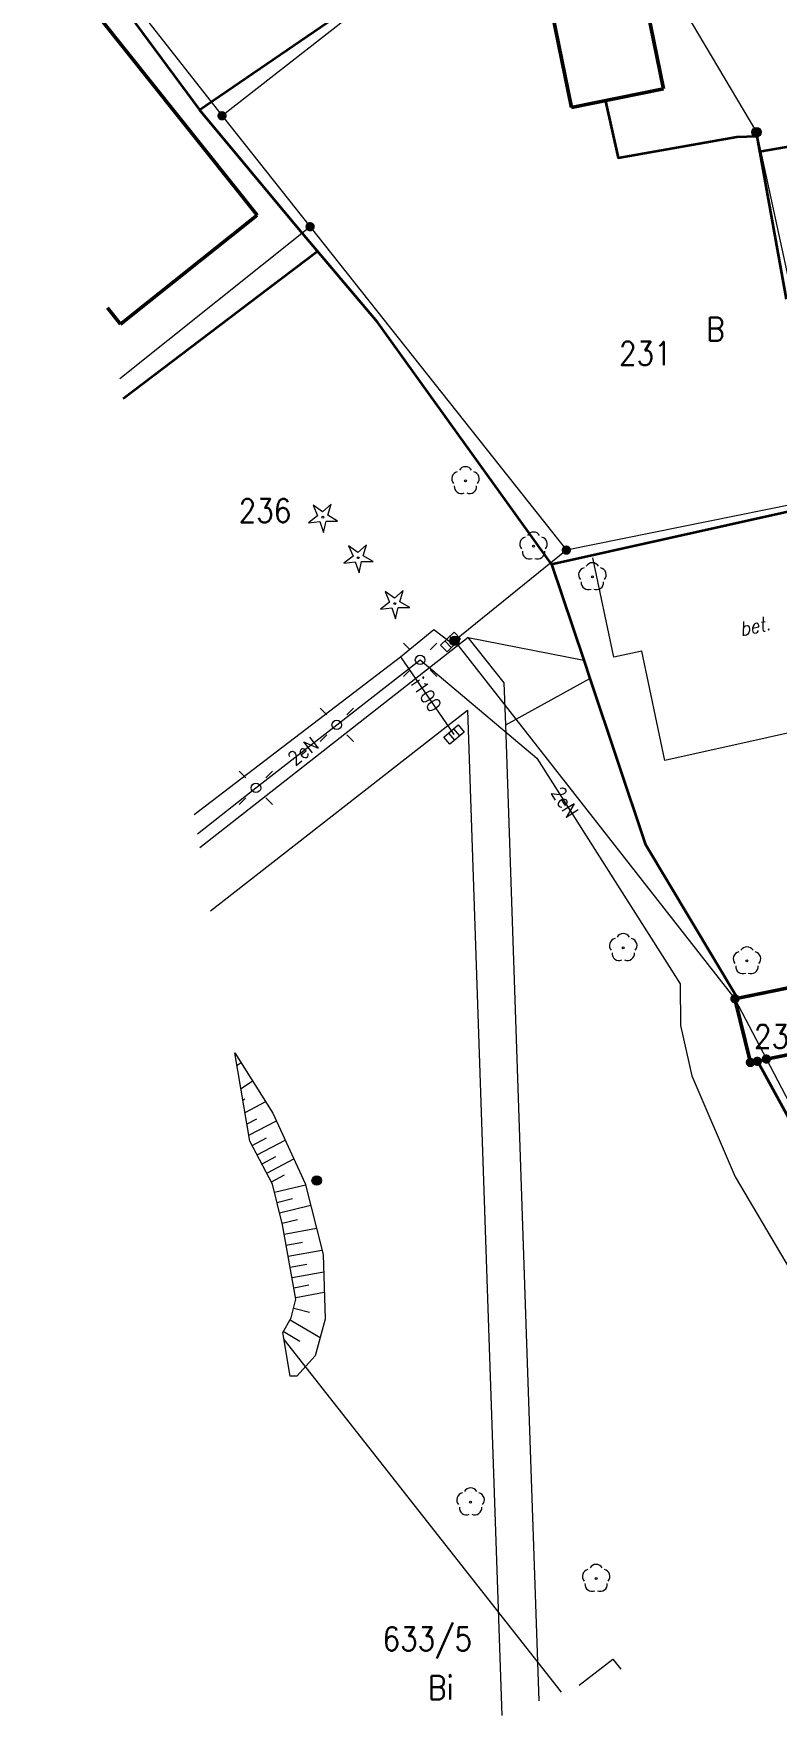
# Model space of a CAD drawing. Header units: metres. Extents: x 6548154 to 6548408, y 5572968 to 5573189.
# Drawn here: x 6548163 to 6548202.4, y 5572967.9 to 5573057.2 of the extents above; entities that cross this region are included whole.
import ezdxf
from ezdxf.enums import TextEntityAlignment as Align

# ---------------------------------------------------------------- set-up
doc = ezdxf.new("R2010")
doc.units = ezdxf.units.M
doc.header["$MEASUREMENT"] = 0
for name, color, linetype, lineweight in [('BUBZ - Skarpa nieumocniona', 7, 'Continuous', 15), ('BUBZ - Skarpa nieumocniona - wypełnienie', 7, 'Continuous', 15), ('EGBB01 - Budynek', 7, 'Continuous', 15), ('EGBD - Działka ewidencyjna', 7, 'Continuous', 15), ('EGBD_O - Działka ewidencyjna', 7, 'Continuous', 15), ('EGBP04 - Punkt graniczny niestabilizowany dokładny', 7, 'Continuous', 15), ('EGBP04 - Punkt graniczny stabilizowany trwale dokładny', 7, 'Continuous', 15), ('EGBU_O - Użytek gruntowy', 7, 'Continuous', 15), ('KTCR - Alejka', 7, 'Continuous', 15), ('KTCR - Chodnik', 7, 'Continuous', 15), ('KTJZ - Jezdnia', 7, 'Continuous', 15), ('KTOK - Ogrodzenie trwałe', 7, 'Continuous', 15), ('OBOP01 - Drzewo iglaste', 7, 'Continuous', 15), ('OBOP02 - Drzewo liściaste', 7, 'Continuous', 15), ('SUPE - Przewód elektroenergetyczny', 7, 'Continuous', 15), ('SUPE_O - Przewód elektroenergetyczny - opis', 7, 'Continuous', 15), ('SUPI - Przewód inny', 7, 'Continuous', 15), ('SUPI_O - Przewód inny - opis', 7, 'Continuous', 15), ('SUPW - Przewód wodociągowy', 7, 'Continuous', 15), ('SUSM01 - Latarnia', 7, 'Continuous', 15), ('SUSM04_E - Słup', 7, 'Continuous', 15), ('SUUS05 - Kratka ściekowa', 7, 'Continuous', 15), ('SUUS22_K - Właz okrągły', 7, 'Continuous', 15)]:
    doc.layers.add(name, color=color, linetype=linetype, lineweight=lineweight)
doc.styles.get("Standard").update_dxf_attribs({"font": 'txt.shx', "width": 0.75})

# ---------------------------------------------------------------- blocks, each defined once
blk = doc.blocks.new('EGBP04_03')
at = {"layer": 'EGBP04 - Punkt graniczny niestabilizowany dokładny', "linetype": 'Continuous', "lineweight": 15}
h = blk.add_hatch(color=7, dxfattribs=at)
edge = h.paths.add_edge_path()
edge.add_arc((0, 0), 0.5, 0, 360)
h = blk.add_hatch(color=96, dxfattribs=at)
edge = h.paths.add_edge_path()
edge.add_arc((0, 0), 0.09, 0, 360)
blk = doc.blocks.new('EGBP04_02')
at = {"layer": 'EGBP04 - Punkt graniczny stabilizowany trwale dokładny', "linetype": 'Continuous', "lineweight": 18}
h = blk.add_hatch(color=7, dxfattribs=at)
edge = h.paths.add_edge_path()
edge.add_arc((0, 0), 0.5, 0, 360)
at = {"layer": 'EGBP04 - Punkt graniczny stabilizowany trwale dokładny', "color": 96, "linetype": 'Continuous', "lineweight": 18}
blk.add_circle((0, 0), 0.5, dxfattribs=at)
blk = doc.blocks.new('SUSM04_E')
at = {"layer": 'SUSM04_E - Słup', "color": 7, "linetype": 'Continuous', "lineweight": 18}
blk.add_circle((0, 0), 0.5, dxfattribs=at)
blk = doc.blocks.new('OBOP02_01')
at = {"layer": 'OBOP02 - Drzewo liściaste', "color": 96, "linetype": 'Continuous', "lineweight": 18}
blk.add_circle((0, 0), 0.1, dxfattribs=at)
for centre, start, end in [((-0.713292, 0.231763), 102.14713, 221.85287), ((0, 0.75), 30.14713, 149.85287), ((0.713292, 0.231763), 318.14713, 77.85287), ((-0.440839, -0.606763), 174.14713, 293.85287), ((0.440839, -0.606763), 246.14713, 5.85287)]:
    blk.add_arc(centre, 0.75, start, end, dxfattribs=at)
blk = doc.blocks.new('SUSM01')
at = {"layer": 'SUSM01 - Latarnia', "color": 7, "linetype": 'Continuous', "lineweight": 18}
for p, q in [((-1.767767, 1.767767), (-1.06066, 1.06066)), ((1.06066, 1.06066), (1.767767, 1.767767)), ((-1.767767, -1.767767), (-1.06066, -1.06066)), ((1.06066, -1.06066), (1.767767, -1.767767))]:
    blk.add_line(p, q, dxfattribs=at)
blk.add_circle((0, 0), 0.5, dxfattribs=at)
blk = doc.blocks.new('OBOP01_01')
at = {"layer": 'OBOP01 - Drzewo iglaste', "color": 96, "linetype": 'Continuous', "lineweight": 18, "flags": 128}
blk.add_lwpolyline([(0.884136, 1.380501), (-0.030797, 0.563971), (-1.031722, 1.272469), (-0.550182, 0.144665), (-1.525693, -0.598437), (-0.307362, -0.458824), (0.088436, -1.619499), (0.354882, -0.422491), (1.581168, -0.415753), (0.525277, 0.207879), (0.884136, 1.380501)], close=True, dxfattribs=at)
at = {"layer": 'OBOP01 - Drzewo iglaste', "color": 96, "linetype": 'Continuous', "lineweight": 18}
blk.add_circle((0, 0), 0.1, dxfattribs=at)
blk = doc.blocks.new('SUUS05')
at = {"layer": 'SUUS05 - Kratka ściekowa', "color": 7, "linetype": 'Continuous', "lineweight": 18, "flags": 128}
blk.add_lwpolyline([(1, 0.5), (1, -0.5), (-1, -0.5), (-1, 0.5), (1, 0.5)], close=True, dxfattribs=at)
for points in [[(-0.35, 0.5), (-0.35, -0.5)], [(0.35, 0.5), (0.35, -0.5)]]:
    blk.add_lwpolyline(points, dxfattribs=at)
blk = doc.blocks.new('SUUS22_01')
at = {"layer": 'SUUS22_K - Właz okrągły', "linetype": 'Continuous', "lineweight": 18}
h = blk.add_hatch(color=7, dxfattribs=at)
edge = h.paths.add_edge_path()
edge.add_arc((0, 0), 0.5, 0, 360)
at = {"layer": 'SUUS22_K - Właz okrągły', "color": 7, "linetype": 'Continuous', "lineweight": 18}
blk.add_circle((0, 0), 0.5, dxfattribs=at)

msp = doc.modelspace()

# ---------------------------------------------------------------- linework, layer by layer
at = {"layer": 'BUBZ - Skarpa nieumocniona', "color": 7, "linetype": 'Continuous', "lineweight": 18, "flags": 128}
msp.add_lwpolyline([(6548175.71, 5572999.89), (6548177.41, 5572996.16), (6548178.37, 5572992.39), (6548178.48, 5572988.95), (6548177.95, 5572987), (6548176.97, 5572985.92), (6548176.62, 5572985.93), (6548176.23, 5572988.25), (6548176.68, 5572989.02), (6548176.93, 5572990.02), (6548176.21, 5572993.95), (6548175.69, 5572996.12), (6548174.49, 5572998.4), (6548173.69, 5573003.09), (6548175.71, 5572999.89)], close=True, dxfattribs=at)
at = {"layer": 'BUBZ - Skarpa nieumocniona - wypełnienie', "color": 7, "linetype": 'Continuous', "lineweight": 18}
for p, q in [((6548173.805, 5573002.429), (6548174.02, 5573002.57)), ((6548174.015, 5573001.198), (6548174.63, 5573001.6)), ((6548174.119, 5573000.585), (6548174.22, 5573000.65)), ((6548174.233, 5572999.922), (6548175.33, 5573000.5)), ((6548174.336, 5572999.315), (6548174.86, 5572999.59)), ((6548174.439, 5572998.716), (6548175.9, 5572999.48)), ((6548174.61, 5572998.17), (6548175.37, 5572998.57)), ((6548174.87, 5572997.68), (6548176.36, 5572998.46)), ((6548175.13, 5572997.19), (6548175.86, 5572997.58)), ((6548175.38, 5572996.71), (6548176.81, 5572997.47)), ((6548175.63, 5572996.24), (6548176.33, 5572996.61)), ((6548175.79, 5572995.7), (6548177.43, 5572996.09)), ((6548175.92, 5572995.15), (6548176.74, 5572995.35)), ((6548176.05, 5572994.6), (6548177.71, 5572995)), ((6548176.19, 5572994.04), (6548177.02, 5572994.24)), ((6548176.3, 5572993.47), (6548178.02, 5572993.78)), ((6548176.41, 5572992.88), (6548177.28, 5572993.04)), ((6548176.51, 5572992.29), (6548178.31, 5572992.62)), ((6548176.62, 5572991.71), (6548177.5, 5572991.87)), ((6548176.72, 5572991.16), (6548178.4, 5572991.46)), ((6548176.82, 5572990.62), (6548177.62, 5572990.77)), ((6548176.92, 5572990.1), (6548178.43, 5572990.38)), ((6548176.81, 5572989.53), (6548177.64, 5572989.32)), ((6548176.26, 5572988.31), (6548177.14, 5572987.78)), ((6548176.62, 5572988.92), (6548178.21, 5572987.97))]:
    msp.add_line(p, q, dxfattribs=at)
at = {"layer": 'EGBB01 - Budynek', "color": 7, "linetype": 'Continuous', "lineweight": 50, "flags": 128}
for points in [[(6548163.699, 5573061.596), (6548174.88, 5573047.56)], [(6548195.05, 5573061.05), (6548196.42, 5573054.27)], [(6548191.54, 5573053.28), (6548190.17, 5573060.06)], [(6548196.42, 5573054.27), (6548191.54, 5573053.28)], [(6548174.88, 5573047.56), (6548167.63, 5573041.77)], [(6548167.63, 5573041.77), (6548166.937, 5573042.64)], [(6548200.21, 5573005.96), (6548205.73, 5573007.09)], [(6548201.03, 5573002.58), (6548200.21, 5573005.96)], [(6548206.44, 5573003.69), (6548201.88, 5573002.76)], [(6548201.4, 5573002.64), (6548201.03, 5573002.58)], [(6548201.88, 5573002.76), (6548201.4, 5573002.64)]]:
    msp.add_lwpolyline(points, dxfattribs=at)
at = {"layer": 'EGBD - Działka ewidencyjna', "color": 96, "linetype": 'Continuous', "lineweight": 18, "flags": 128}
for points in [[(6548163.019, 5573065.58), (6548173.01, 5573052.84)], [(6548195.88, 5573061.22), (6548201.36, 5573051.97)], [(6548179.46, 5573057.89), (6548173.01, 5573052.84)], [(6548173.01, 5573052.84), (6548177.68, 5573046.95)], [(6548201.36, 5573051.97), (6548203.28, 5573043.09)], [(6548177.68, 5573046.95), (6548167.581, 5573038.871)], [(6548177.68, 5573046.95), (6548191.27, 5573029.78)], [(6548209.36, 5573033.45), (6548191.27, 5573029.78)], [(6548191.27, 5573029.78), (6548185.34, 5573024.96)], [(6548185.34, 5573024.96), (6548200.21, 5573005.96)], [(6548200.21, 5573005.96), (6548205.73, 5573007.09)], [(6548200.21, 5573005.96), (6548201.03, 5573002.58)], [(6548200.21, 5573005.96), (6548201.88, 5573002.76)], [(6548201.88, 5573002.76), (6548206.44, 5573003.69)], [(6548201.03, 5573002.58), (6548201.4, 5573002.64)], [(6548201.4, 5573002.64), (6548201.88, 5573002.76)], [(6548201.88, 5573002.76), (6548205.29, 5572996.22)], [(6548176.292, 5572987.867), (6548191, 5572969.144)]]:
    msp.add_lwpolyline(points, dxfattribs=at)
at = {"layer": 'KTCR - Alejka', "color": 7, "linetype": 'Continuous', "lineweight": 18, "flags": 128}
for points in [[(6548186.07, 5573025.15), (6548192.19, 5573023.94), (6548192.52, 5573022.96)], [(6548188.06, 5573020.5), (6548192.52, 5573022.96)]]:
    msp.add_lwpolyline(points, dxfattribs=at)
at = {"layer": 'KTCR - Chodnik', "color": 7, "linetype": 'Continuous', "lineweight": 18, "flags": 128}
for points in [[(6548189.834, 5572968.69), (6548189.16, 5572988.17), (6548188.06, 5573020.5), (6548187.98, 5573022.74), (6548186.07, 5573025.15), (6548171.834, 5573013.967)], [(6548172.403, 5573010.637), (6548186.02, 5573021.29), (6548187.16, 5572987.96), (6548187.844, 5572967.915)]]:
    msp.add_lwpolyline(points, dxfattribs=at)
at = {"layer": 'KTJZ - Jezdnia', "color": 7, "linetype": 'Continuous', "lineweight": 18, "flags": 128}
msp.add_lwpolyline([(6548224.68, 5573015.27), (6548209.16, 5573012.28), (6548207.45, 5573021.05), (6548196.5, 5573018.62), (6548195.28, 5573024.42), (6548193.79, 5573024.1), (6548192.68, 5573029.37)], dxfattribs=at)
at = {"layer": 'KTOK - Ogrodzenie trwałe', "color": 7, "linetype": 'Continuous', "lineweight": 35, "flags": 128}
for points in [[(6548196.9, 5573061.74), (6548193.29, 5573076.54), (6548176.22, 5573072.87), (6548164.36, 5573063.27), (6548171.82, 5573053.16), (6548178.96, 5573058.04), (6548190.22, 5573060.07)], [(6548193.34, 5573053.62), (6548194.02, 5573050.6), (6548200.31, 5573051.72), (6548201.38, 5573051.75)], [(6548190.49, 5573029.03), (6548181.26, 5573041.89), (6548177.09, 5573046.82), (6548171.82, 5573053.16)], [(6548201.38, 5573051.75), (6548202.92, 5573043.11)], [(6548201.52, 5573050.94), (6548203.65, 5573051.31)], [(6548167.757, 5573037.837), (6548175.53, 5573043.72), (6548178.08, 5573045.65)], [(6548190.49, 5573029.03), (6548221.58, 5573035.97)], [(6548190.49, 5573029.03), (6548192.19, 5573023.94), (6548192.52, 5573022.96), (6548195.45, 5573014.18), (6548200.3, 5573006.09)], [(6548201.4, 5573002.64), (6548214.679, 5572978.362)]]:
    msp.add_lwpolyline(points, dxfattribs=at)
at = {"layer": 'SUPE - Przewód elektroenergetyczny', "color": 1, "linetype": 'Continuous', "lineweight": 18, "flags": 128}
msp.add_lwpolyline([(6548171.706, 5573014.714), (6548174.81, 5573017.16), (6548179.09, 5573020.5), (6548183.51, 5573023.95), (6548189.71, 5573018.73), (6548197.31, 5573006.75), (6548197.32, 5573004.55), (6548197.92, 5573001.87), (6548200.22, 5572996.51), (6548205.04, 5572988.37), (6548212.23, 5572977.409)], dxfattribs=at)
at = {"layer": 'SUPI - Przewód inny', "color": 7, "linetype": 'Continuous', "lineweight": 18, "flags": 128}
for points in [[(6548171.529, 5573015.751), (6548182.47, 5573024.11), (6548184.25, 5573025.57), (6548185.13, 5573024.9)], [(6548182.47, 5573024.11), (6548185.31, 5573019.99)]]:
    msp.add_lwpolyline(points, dxfattribs=at)
at = {"layer": 'SUPW - Przewód wodociągowy', "color": 5, "linetype": 'Continuous', "lineweight": 18, "flags": 128}
msp.add_lwpolyline([(6548191.947, 5572969.512), (6548193.74, 5572970.89), (6548194.151, 5572970.37)], dxfattribs=at)

# ---------------------------------------------------------------- block references
at = {"layer": 'EGBP04 - Punkt graniczny niestabilizowany dokładny', "color": 7, "linetype": 'Continuous', "lineweight": 15, "xscale": 0.5, "yscale": 0.5, "zscale": 0.5}
for p in [(6548173.01, 5573052.84), (6548177.68, 5573046.95), (6548191.27, 5573029.78), (6548200.21, 5573005.96), (6548201.03, 5573002.58), (6548201.4, 5573002.64), (6548201.88, 5573002.76)]:
    msp.add_blockref('EGBP04_03', p, dxfattribs=at)
at = {"layer": 'EGBP04 - Punkt graniczny stabilizowany trwale dokładny', "color": 96, "linetype": 'Continuous', "lineweight": 18, "xscale": 0.5, "yscale": 0.5, "zscale": 0.5}
for p in [(6548201.36, 5573051.97), (6548185.34, 5573024.96)]:
    msp.add_blockref('EGBP04_02', p, dxfattribs=at)
at = {"layer": 'OBOP01 - Drzewo iglaste', "color": 96, "linetype": 'Continuous', "lineweight": 18, "xscale": 0.5, "yscale": 0.5, "zscale": 0.5}
for p in [(6548178.35, 5573031.53), (6548180.23, 5573029.38), (6548182.17, 5573026.94)]:
    msp.add_blockref('OBOP01_01', p, dxfattribs=at)
at = {"layer": 'OBOP02 - Drzewo liściaste', "color": 96, "linetype": 'Continuous', "lineweight": 18, "xscale": 0.5, "yscale": 0.5, "zscale": 0.5}
for p in [(6548185.92, 5573033.46), (6548189.53, 5573029.99), (6548192.65, 5573028.36), (6548194.29, 5573008.67), (6548200.85, 5573007.97), (6548186.19, 5572979.24), (6548192.85, 5572975.18)]:
    msp.add_blockref('OBOP02_01', p, dxfattribs=at)
at = {"layer": 'SUSM01 - Latarnia', "color": 7, "linetype": 'Continuous', "lineweight": 18, "xscale": 0.5, "yscale": 0.5, "zscale": 0.5}
for p in [(6548183.51, 5573023.95), (6548179.09, 5573020.5), (6548174.81, 5573017.16)]:
    msp.add_blockref('SUSM01', p, dxfattribs=at)
at = {"layer": 'SUSM04_E - Słup', "color": 7, "linetype": 'Continuous', "lineweight": 18, "xscale": 0.5, "yscale": 0.5, "zscale": 0.5}
for p in [(6548183.51, 5573023.95), (6548179.09, 5573020.5), (6548174.81, 5573017.16)]:
    msp.add_blockref('SUSM04_E', p, dxfattribs=at)
at = {"layer": 'SUUS05 - Kratka ściekowa', "color": 7, "linetype": 'Continuous', "lineweight": 18, "xscale": 0.5, "yscale": 0.5, "zscale": 0.5}
for p, rotation in [((6548185.13, 5573024.9), 43.787), ((6548185.31, 5573019.99), 40.436)]:
    msp.add_blockref('SUUS05', p, dxfattribs=dict(at, rotation=rotation))
at = {"layer": 'SUUS22_K - Właz okrągły', "color": 7, "linetype": 'Continuous', "lineweight": 18, "xscale": 0.5, "yscale": 0.5, "zscale": 0.5}
msp.add_blockref('SUUS22_01', (6548178.03, 5572996.31), dxfattribs=at)

# ---------------------------------------------------------------- texts
at = {"layer": 'EGBD_O - Działka ewidencyjna', "color": 96, "linetype": 'Continuous', "lineweight": 25, "width": 0.87}
for s, p in [('231', (6548194.06, 5573039.6)), ('236', (6548173.89, 5573031.25)), ('234', (6548201.22, 5573003.33)), ('633/5', (6548181.52, 5572971.35))]:
    msp.add_text(s, height=1.25, dxfattribs=at).set_placement(p)
at = {"layer": 'EGBU_O - Użytek gruntowy', "color": 96, "linetype": 'Continuous', "lineweight": 18, "width": 0.87}
for s, p in [('B', (6548198.69, 5573040.89)), ('Bi', (6548183.94, 5572968.76))]:
    msp.add_text(s, height=1.25, dxfattribs=at).set_placement(p)
at = {"layer": 'KTCR - Chodnik', "color": 7, "linetype": 'Continuous', "lineweight": 18, "oblique": 15, "width": 0.87}
msp.add_text('bet.', height=0.75, rotation=12.512, dxfattribs=at).set_placement((6548200.53, 5573025.2))
at = {"layer": 'SUPE_O - Przewód elektroenergetyczny - opis', "color": 1, "linetype": 'Continuous', "lineweight": 18, "width": 0.87}
for rotation, p in [(37.967, (6548176.64, 5573018.59)), (302.391, (6548190.74, 5573017.11))]:
    msp.add_text('2eN', height=0.75, rotation=rotation, dxfattribs=at).set_placement(p, align=Align.MIDDLE_LEFT)
at = {"layer": 'SUPI_O - Przewód inny - opis', "color": 7, "linetype": 'Continuous', "lineweight": 18, "width": 0.87}
msp.add_text('i100', height=0.75, rotation=304.579, dxfattribs=at).set_placement((6548183.31, 5573022.89), align=Align.MIDDLE_LEFT)

doc.saveas('drawing.dxf')
